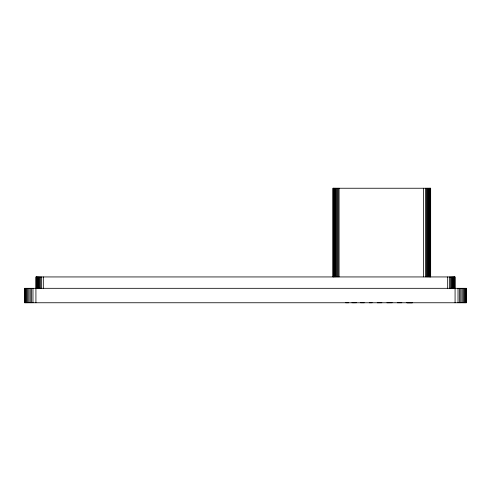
<?xml version="1.0" encoding="UTF-8"?>
<svg xmlns="http://www.w3.org/2000/svg" width="491" height="491" viewBox="0 0 491 491"><rect width="100%" height="100%" fill="white"/><g stroke="black" fill="none" stroke-linecap="round" stroke-linejoin="round"><path stroke-width="0.74" d="M348.647 302.757L345.689 302.757M353.765 302.757L356.466 302.72M364.23 302.757L360.541 302.726M369.349 302.757L372.184 302.726M377.266 302.757L381.851 302.732M386.933 302.757L392.199 302.732M351.924 302.726L353.821 302.714M397.311 302.732L401.81 302.732M466.063 288.315L466.063 302.757M465.585 288.315L465.585 302.757M464.928 288.315L464.928 302.757M464.099 288.315L464.099 302.757M463.117 288.315L463.117 302.757M462 288.315L462 302.757M460.767 288.315L460.767 302.757M459.429 288.315L459.429 302.757M458.023 288.315L458.023 302.757M455.077 302.757L455.077 276.942L35.923 276.942L35.923 302.757M454.826 276.942L454.826 288.315M454.519 276.942L454.519 288.315M454.089 276.942L454.089 288.315M453.549 276.942L453.549 288.315M452.911 276.942L452.911 288.315M452.186 276.942L452.186 288.315M451.382 276.942L451.382 288.315M450.517 276.942L450.517 288.315M449.603 276.942L449.603 288.315M447.688 276.942L447.688 288.315M430.656 276.856L430.656 188.243L332.953 188.243L332.953 276.856M430.478 188.243L430.478 276.856M430.177 188.243L430.177 276.856M429.766 188.243L429.766 276.856M429.251 188.243L429.251 276.856M428.637 188.243L428.637 276.856M427.937 188.243L427.937 276.856M427.164 188.243L427.164 276.856M426.329 188.243L426.329 276.856M425.452 188.243L425.452 276.856M423.61 188.243L423.61 276.856M339.072 188.243L339.072 276.856M338.164 188.243L338.164 276.856M337.28 188.243L337.28 276.856M336.452 188.243L336.452 276.856M335.678 188.243L335.678 276.856M334.979 188.243L334.979 276.856M334.365 188.243L334.365 276.856M333.849 188.243L333.849 276.856M333.438 188.243L333.438 276.856M333.137 188.243L333.137 276.856M43.312 276.942L43.312 288.315M41.397 276.942L41.397 288.315M40.483 276.942L40.483 288.315M39.618 276.942L39.618 288.315M38.814 276.942L38.814 288.315M38.089 276.942L38.089 288.315M37.451 276.942L37.451 288.315M36.911 276.942L36.911 288.315M36.481 276.942L36.481 288.315M36.174 276.942L36.174 288.315M32.977 288.315L32.977 302.757M31.571 288.315L31.571 302.757M30.233 288.315L30.233 302.757M29 288.315L29 302.757M27.883 288.315L27.883 302.757M26.901 288.315L26.901 302.757M26.072 288.315L26.072 302.757M25.415 288.315L25.415 302.757M24.937 288.315L24.937 302.757M406.929 302.732L412.434 302.757L406.916 302.751M466.45 288.315L24.55 288.315L24.55 302.757L466.45 302.757L466.45 288.315"/></g></svg>
